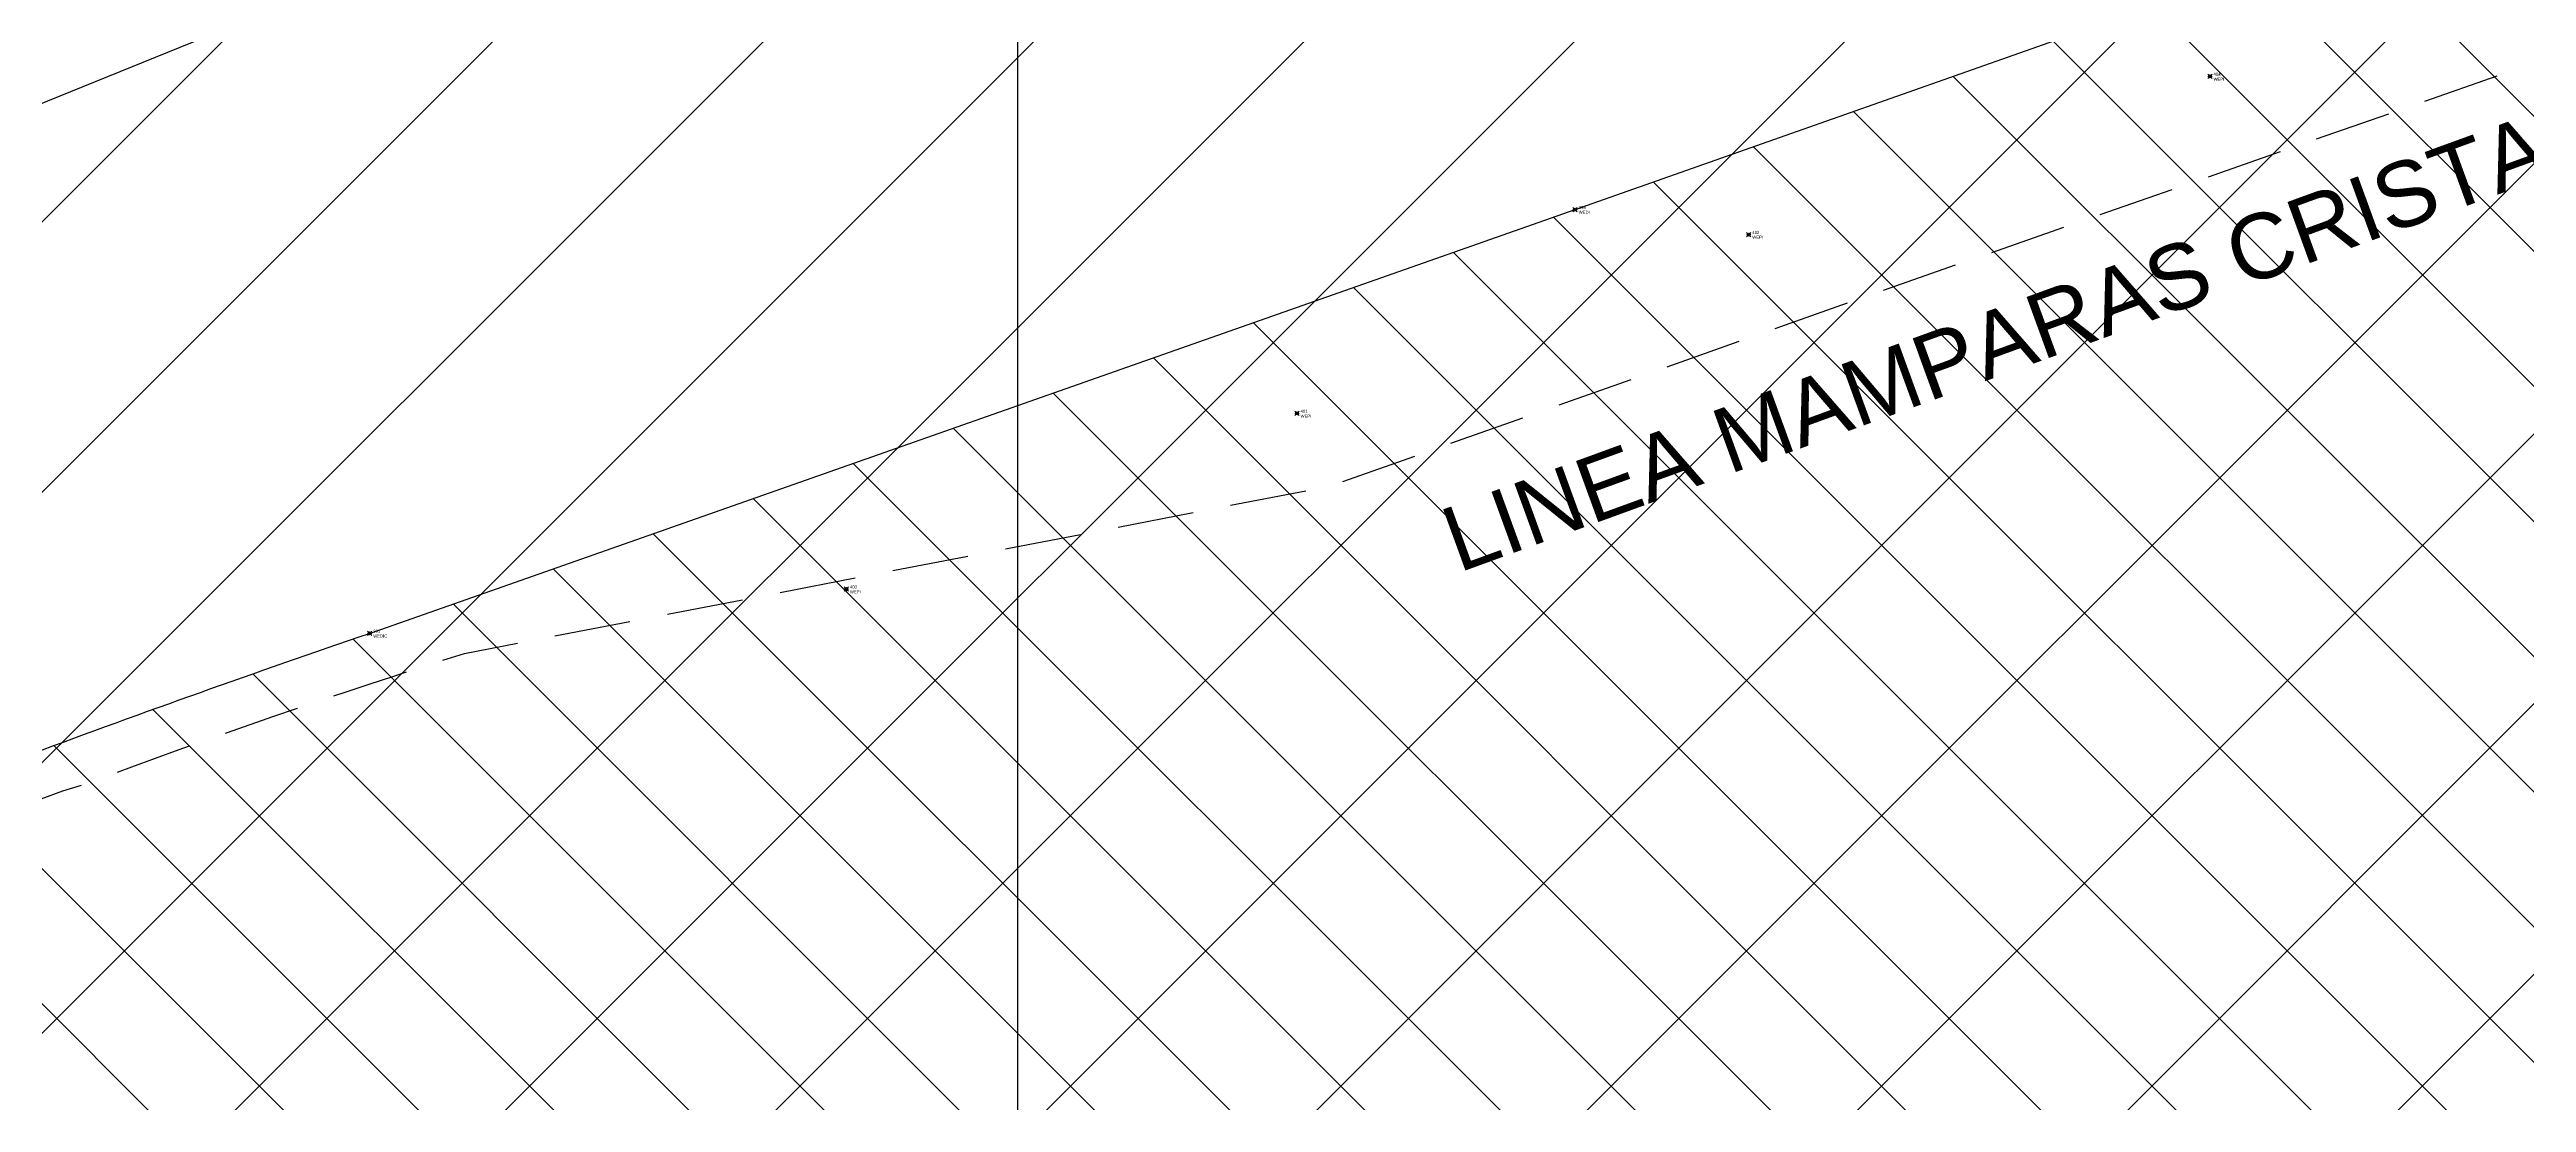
# Model space of a CAD drawing. Extents: x 352140 to 354978, y 6304672 to 6307963.
# Drawn here: x 352483.92 to 352525.05, y 6305449.52 to 6305467.01 of the extents above; entities that cross this region are included whole.
import ezdxf

# ---------------------------------------------------------------- set-up
doc = ezdxf.new("R2010")
doc.units = 0
for name, pattern in [('DASHED', [19.05, 12.7, -6.35]), ('DIVIDE', [1.25, 0.5, -0.25, 0, -0.25, 0, -0.25]), ('HIDDEN', [9.525, 6.35, -3.175])]:
    doc.linetypes.add(name, pattern=pattern)
doc.layers.get('0').update_dxf_attribs({"linetype": 'CONTINUOUS'})
for name, color, linetype in [('0-LEVANTAMIENTO 2020.SEP', 252, 'CONTINUOUS'), ('02_Geo ext_Acotamiento', 7, 'CONTINUOUS'), ('1-coordenadas', 8, 'CONTINUOUS'), ('1-LINEA DE CIERRO', 7, 'DIVIDE'), ('1-LINEA EXTERIOR EDIFICIO MADERAS', 252, 'CONTINUOUS'), ('1-LINEA MAMPARA DE CRISTAL', 7, 'HIDDEN'), ('1-MURO', 7, 'CONTINUOUS'), ('2-ACHURADO VEREDA', 252, 'CONTINUOUS'), ('V-NODE-TEXT5', 5, 'CONTINUOUS')]:
    doc.layers.add(name, color=color, linetype=linetype)
doc.styles.add('A', font='arial.ttf', dxfattribs={"height": 2})
doc.styles.add('ROMANS', font='romans.shx', dxfattribs={"width": 0.75})
doc.dimstyles.new('Principal', dxfattribs={"dimscale": 0, "dimtxt": 2, "dimasz": 2, "dimexe": 1, "dimexo": 1, "dimtad": 1, "dimrnd": 0.05, "dimzin": 1, "dimtxsty": 'ROMANS', "dimcen": 2.5, "dimclrt": 2, "dimaunit": 2, "dimadec": 0, "dimazin": 0, "dimtfac": 1, "dimtmove": 0, "dimatfit": 3, "dimfxl": 1, "dimfxlon": 1, "dimarcsym": 0})

# ---------------------------------------------------------------- blocks, each defined once
blk = doc.blocks.new('COORDENADAS')
at = {"layer": '1-coordenadas'}
blk.add_line((320, -900.625), (320, -0.625), dxfattribs=at)
blk = doc.blocks.new('*U659', base_point=(352497.151, 6305458.045))
at = {"layer": 'V-NODE-TEXT5', "lineweight": -2}
for p, q in [((352497.115, 6305458.009), (352497.187, 6305458.081)), ((352497.115, 6305458.081), (352497.187, 6305458.009))]:
    blk.add_line(p, q, dxfattribs=at)
blk.add_circle((352497.151, 6305458.045), 0.0254, dxfattribs=at)
at = {"layer": 'V-NODE-TEXT5', "color": 0, "linetype": 'ByBlock', "char_height": 0.0508}
for s, insert, attachment_point in [('WEPI', (352497.21, 6305458.026), 1), ('400', (352497.21, 6305458.081), 4)]:
    blk.add_mtext(s, dxfattribs=dict(at, insert=insert, attachment_point=attachment_point))
blk = doc.blocks.new('*U660', base_point=(352504.635, 6305460.964))
at = {"layer": 'V-NODE-TEXT5', "lineweight": -2}
for p, q in [((352504.599, 6305460.928), (352504.671, 6305461)), ((352504.599, 6305461), (352504.671, 6305460.928))]:
    blk.add_line(p, q, dxfattribs=at)
blk.add_circle((352504.635, 6305460.964), 0.0254, dxfattribs=at)
at = {"layer": 'V-NODE-TEXT5', "color": 0, "linetype": 'ByBlock', "char_height": 0.0508}
for s, insert, attachment_point in [('WEPI', (352504.694, 6305460.945), 1), ('401', (352504.694, 6305461), 4)]:
    blk.add_mtext(s, dxfattribs=dict(at, insert=insert, attachment_point=attachment_point))
blk = doc.blocks.new('*U661', base_point=(352512.137, 6305463.935))
at = {"layer": 'V-NODE-TEXT5', "lineweight": -2}
for p, q in [((352512.101, 6305463.899), (352512.173, 6305463.971)), ((352512.101, 6305463.971), (352512.173, 6305463.899))]:
    blk.add_line(p, q, dxfattribs=at)
blk.add_circle((352512.137, 6305463.935), 0.0254, dxfattribs=at)
at = {"layer": 'V-NODE-TEXT5', "color": 0, "linetype": 'ByBlock', "char_height": 0.0508}
for s, insert, attachment_point in [('WEPI', (352512.196, 6305463.916), 1), ('402', (352512.196, 6305463.971), 4)]:
    blk.add_mtext(s, dxfattribs=dict(at, insert=insert, attachment_point=attachment_point))
blk = doc.blocks.new('*U662', base_point=(352519.796, 6305466.561))
at = {"layer": 'V-NODE-TEXT5', "lineweight": -2}
for p, q in [((352519.76, 6305466.525), (352519.832, 6305466.597)), ((352519.76, 6305466.597), (352519.832, 6305466.525))]:
    blk.add_line(p, q, dxfattribs=at)
blk.add_circle((352519.796, 6305466.561), 0.0254, dxfattribs=at)
at = {"layer": 'V-NODE-TEXT5', "color": 0, "linetype": 'ByBlock', "char_height": 0.0508}
for s, insert, attachment_point in [('403', (352519.855, 6305466.597), 4), ('WEPI', (352519.855, 6305466.542), 1)]:
    blk.add_mtext(s, dxfattribs=dict(at, insert=insert, attachment_point=attachment_point))
blk = doc.blocks.new('*U663', base_point=(352519.795, 6305466.562))
at = {"layer": 'V-NODE-TEXT5', "lineweight": -2}
for p, q in [((352519.759, 6305466.526), (352519.831, 6305466.598)), ((352519.759, 6305466.598), (352519.831, 6305466.526))]:
    blk.add_line(p, q, dxfattribs=at)
blk.add_circle((352519.795, 6305466.562), 0.0254, dxfattribs=at)
at = {"layer": 'V-NODE-TEXT5', "color": 0, "linetype": 'ByBlock', "char_height": 0.0508}
for s, insert, attachment_point in [('404', (352519.854, 6305466.598), 4), ('WEPI', (352519.854, 6305466.543), 1)]:
    blk.add_mtext(s, dxfattribs=dict(at, insert=insert, attachment_point=attachment_point))
blk = doc.blocks.new('*U686', base_point=(352489.235, 6305457.311))
at = {"layer": 'V-NODE-TEXT5', "lineweight": -2}
for p, q in [((352489.199, 6305457.275), (352489.271, 6305457.347)), ((352489.199, 6305457.347), (352489.271, 6305457.275))]:
    blk.add_line(p, q, dxfattribs=at)
blk.add_circle((352489.235, 6305457.311), 0.0254, dxfattribs=at)
at = {"layer": 'V-NODE-TEXT5', "color": 0, "linetype": 'ByBlock', "char_height": 0.0508}
for s, insert, attachment_point in [('WEDIC', (352489.294, 6305457.292), 1), ('361', (352489.294, 6305457.347), 4)]:
    blk.add_mtext(s, dxfattribs=dict(at, insert=insert, attachment_point=attachment_point))
blk = doc.blocks.new('*U698', base_point=(352509.254, 6305464.349))
at = {"layer": 'V-NODE-TEXT5', "lineweight": -2}
for p, q in [((352509.218, 6305464.313), (352509.29, 6305464.385)), ((352509.218, 6305464.385), (352509.29, 6305464.313))]:
    blk.add_line(p, q, dxfattribs=at)
blk.add_circle((352509.254, 6305464.349), 0.0254, dxfattribs=at)
at = {"layer": 'V-NODE-TEXT5', "color": 0, "linetype": 'ByBlock', "char_height": 0.0508}
for s, insert, attachment_point in [('WEDI', (352509.313, 6305464.33), 1), ('398', (352509.313, 6305464.385), 4)]:
    blk.add_mtext(s, dxfattribs=dict(at, insert=insert, attachment_point=attachment_point))
blk = doc.blocks.new('*D1356')
at = {"layer": '02_Geo ext_Acotamiento', "color": 0, "lineweight": -2, "transparency": 16777216}
blk.add_line((352474.093, 6305972.205), (352473.119, 6305978.179), dxfattribs=at)
at = {"layer": '02_Geo ext_Acotamiento', "color": 0, "transparency": 16777216}
blk.add_solid([(352473.283, 6305978.206), (352472.954, 6305978.153), (352472.958, 6305979.166)], dxfattribs=at)
at = {"layer": '02_Geo ext_Acotamiento', "color": 2, "transparency": 16777216, "insert": (352474.582, 6305974.845), "char_height": 1, "attachment_point": 5, "rotation": 279.2575, "style": 'ROMANS'}
blk.add_mtext('R765,10', dxfattribs=at)

msp = doc.modelspace()

# ---------------------------------------------------------------- hatches: boundary and pattern name
at = {"layer": '0-LEVANTAMIENTO 2020.SEP'}
h = msp.add_hatch(dxfattribs=at)
h.set_pattern_fill('ANSI31', color=252)
h.paths.add_polyline_path([(352458.213, 6305401.216), (352452.503, 6305398.982), (352452.816, 6305399.28), (352452.609, 6305399.636), (352451.638, 6305400.227), (352457.678, 6305402.577), (352457.689, 6305402.79), (352457.683, 6305402.996), (352454.252, 6305411.685), (352450.931, 6305420.069), (352447.151, 6305429.404), (352442.008, 6305442.347), (352436.835, 6305455.304), (352430.757, 6305470.685), (352440.792, 6305475.07), (352451.682, 6305479.894), (352465.771, 6305486.18), (352480.216, 6305492.535), (352496.407, 6305499.712), (352513.657, 6305507.299), (352529.161, 6305514.161), (352541.959, 6305519.8), (352561.927, 6305528.675), (352571.449, 6305540.268), (352583.647, 6305555.178), (352598.213, 6305545.789), (352605.453, 6305541.805), (352602.222, 6305538.721), (352606.073, 6305535.813), (352608.645, 6305532.42), (352608.792, 6305532.234), (352608.857, 6305528.43), (352613.727, 6305525.092), (352613.927, 6305524.926), (352609.716, 6305517.616), (352604.317, 6305502.974), (352607.353, 6305483.644), (352606.958, 6305479.393), (352608.039, 6305476.818), (352609.065, 6305474.225), (352617.537, 6305468.424), (352618.346, 6305465.146), (352618.854, 6305464.849), (352618.951, 6305464.69), (352608.801, 6305460.676), (352599.579, 6305457.023), (352587.598, 6305452.326), (352574.209, 6305447), (352559.984, 6305441.387), (352541.368, 6305434.036), (352532.693, 6305430.631), (352523.045, 6305426.8), (352512.509, 6305422.629), (352503.01, 6305418.889), (352490.722, 6305414.053), (352481.682, 6305410.475), (352476.439, 6305408.401), (352468.05, 6305405.104)])
at = {"layer": '1-LINEA EXTERIOR EDIFICIO MADERAS'}
h = msp.add_hatch(dxfattribs=at)
h.set_pattern_fill('ANSI31', color=252, scale=0.5, angle=90)
h.paths.add_polyline_path([(352509.254, 6305464.349), (352489.235, 6305457.311, 0.006593), (352483.626, 6305455.312, 0.225672), (352479.522, 6305451.091, 0.369359), (352482.833, 6305442.806, 0.105621), (352487.097, 6305441.999), (352494.78, 6305441.975, 0.022709), (352512.986, 6305443.076, 0.009245), (352519.629, 6305443.906, 0.008069), (352526.96, 6305445.081, 0.00776), (352532.19, 6305446.09, 0.003168), (352537.058, 6305447.14, 0.018522), (352547.928, 6305449.983, -0.000433), (352550.887, 6305450.916, 0.02483), (352567.437, 6305456.785, 0.024648), (352573.151, 6305459.473, 0.065043), (352578.117, 6305463.01, 0.03227), (352582.068, 6305467.188, 0.06625), (352589.221, 6305481.458, 0.027642), (352596.216, 6305502.437, 0.013828), (352598.79, 6305513.005, 0.018853), (352600.543, 6305523.006, 0.159831), (352600.113, 6305525.357, 0.093527), (352598.113, 6305527.807, 0.380747), (352588.95, 6305527.551), (352586.878, 6305524.749), (352584.88, 6305521.705), (352583.088, 6305518.971), (352579.481, 6305513.484), (352576.46, 6305508.881), (352569.643, 6305498.477), (352565.382, 6305491.97), (352560.315, 6305485.388), (352555.754, 6305481.548), (352539.433, 6305474.882), (352517.803, 6305467.362)])
at = {"layer": '2-ACHURADO VEREDA'}
h = msp.add_hatch(dxfattribs=at)
h.set_pattern_fill('ANSI32', color=256, scale=0.09)
edge = h.paths.add_edge_path()
edge.add_line((352494.157, 6305418.53), (352488.941, 6305416.427))
edge.add_line((352488.941, 6305416.427), (352489.942, 6305414.484))
edge.add_arc((352490.824, 6305415.746), 1.539, 235.046, 265.5321)
edge.add_line((352490.704, 6305414.211), (352494.697, 6305415.812))
edge.add_line((352494.697, 6305415.812), (352494.552, 6305416.257))
edge.add_line((352494.552, 6305416.257), (352502.709, 6305419.494))
edge.add_line((352502.709, 6305419.494), (352512.363, 6305423.326))
edge.add_line((352512.363, 6305423.326), (352522.849, 6305427.501))
edge.add_line((352522.849, 6305427.501), (352532.385, 6305431.239))
edge.add_line((352532.385, 6305431.239), (352541.168, 6305434.704))
edge.add_line((352541.168, 6305434.704), (352560.355, 6305442.352))
edge.add_line((352560.355, 6305442.352), (352574.057, 6305447.661))
edge.add_line((352574.057, 6305447.661), (352586.18, 6305452.427))
edge.add_line((352586.18, 6305452.427), (352599.796, 6305457.878))
edge.add_line((352599.796, 6305457.878), (352599.983, 6305460.901))
edge.add_line((352599.983, 6305460.901), (352599.939, 6305461.036))
edge.add_line((352599.939, 6305461.036), (352596.032, 6305459.42))
edge.add_line((352596.032, 6305459.42), (352585.207, 6305455.053))
edge.add_line((352585.207, 6305455.053), (352572.313, 6305449.916))
edge.add_line((352572.313, 6305449.916), (352559.381, 6305444.752))
edge.add_line((352559.381, 6305444.752), (352540.705, 6305437.224))
edge.add_line((352540.705, 6305437.224), (352531.498, 6305433.526))
edge.add_line((352531.498, 6305433.526), (352522.742, 6305429.978))
edge.add_line((352522.742, 6305429.978), (352511.784, 6305425.587))
edge.add_line((352511.784, 6305425.587), (352506.646, 6305423.549))
edge.add_line((352506.646, 6305423.549), (352502.028, 6305421.704))
edge.add_line((352502.028, 6305421.704), (352494.812, 6305418.794))
edge.add_line((352494.812, 6305418.794), (352495.181, 6305417.883))
edge.add_line((352495.181, 6305417.883), (352494.537, 6305417.593))
edge.add_line((352494.537, 6305417.593), (352494.157, 6305418.53))

# ---------------------------------------------------------------- linework, layer by layer
at = {"layer": '1-LINEA EXTERIOR EDIFICIO MADERAS', "flags": 128}
msp.add_lwpolyline([(352526.96, 6305445.081, -0.008069), (352519.629, 6305443.906, -0.009245), (352512.986, 6305443.076, -0.022709), (352494.78, 6305441.975), (352487.097, 6305441.999, -0.105621), (352482.833, 6305442.806, -0.369359), (352479.522, 6305451.091, -0.225672), (352483.626, 6305455.312, -0.006593), (352489.235, 6305457.311), (352509.254, 6305464.349), (352517.803, 6305467.362), (352539.433, 6305474.882)], format="xyb", dxfattribs=at)
at = {"layer": '1-LINEA MAMPARA DE CRISTAL', "ltscale": 0.2, "flags": 128}
msp.add_lwpolyline([(352483.193, 6305443.492, -0.369359), (352480.256, 6305450.842, -0.249389), (352484.505, 6305454.805, -0.013517), (352490.812, 6305456.977), (352505.185, 6305459.757), (352513.942, 6305462.86), (352525.009, 6305466.725)], format="xyb", dxfattribs=at)
at = {"layer": '1-MURO', "flags": 128}
msp.add_lwpolyline([(352462.148, 6305457.311), (352468.882, 6305460.07), (352487.087, 6305467.453), (352488.377, 6305467.994), (352499.459, 6305472.403), (352505.771, 6305474.983)], dxfattribs=at)

# ---------------------------------------------------------------- block references
at = {"color": 252, "linetype": 'DASHED'}
msp.add_blockref('COORDENADAS', (352180, 6306200.625), dxfattribs=at)
for name, p in [('*U663', (352519.795, 6305466.562)), ('*U662', (352519.796, 6305466.561)), ('*U698', (352509.254, 6305464.349)), ('*U661', (352512.137, 6305463.935)), ('*U660', (352504.635, 6305460.964)), ('*U659', (352497.151, 6305458.045)), ('*U686', (352489.235, 6305457.311))]:
    msp.add_blockref(name, p)

# ---------------------------------------------------------------- texts
at = {"layer": '1-LINEA DE CIERRO', "style": 'A'}
msp.add_text('LINEA MAMPARAS CRISTAL', height=1.08, rotation=20.0094, dxfattribs=at).set_placement((352507.316, 6305458.313))

# ---------------------------------------------------------------- dimensions: what is measured, and where the dimension line sits
at = {"layer": '02_Geo ext_Acotamiento'}
dim = msp.add_radius_dim(center=(352596.042, 6305224.025), mpoint=(352472.958, 6305979.166), dimstyle='Principal', override={"dimscale": 0, "dimaunit": 0, "dimfxl": 0.22, "dimarcsym": 1}, dxfattribs=at)
dim.commit()
dim.dimension.update_dxf_attribs({"geometry": '*D1356', "text_midpoint": (352473.686, 6305974.698), "dimtype": 164})

doc.saveas('drawing.dxf')
